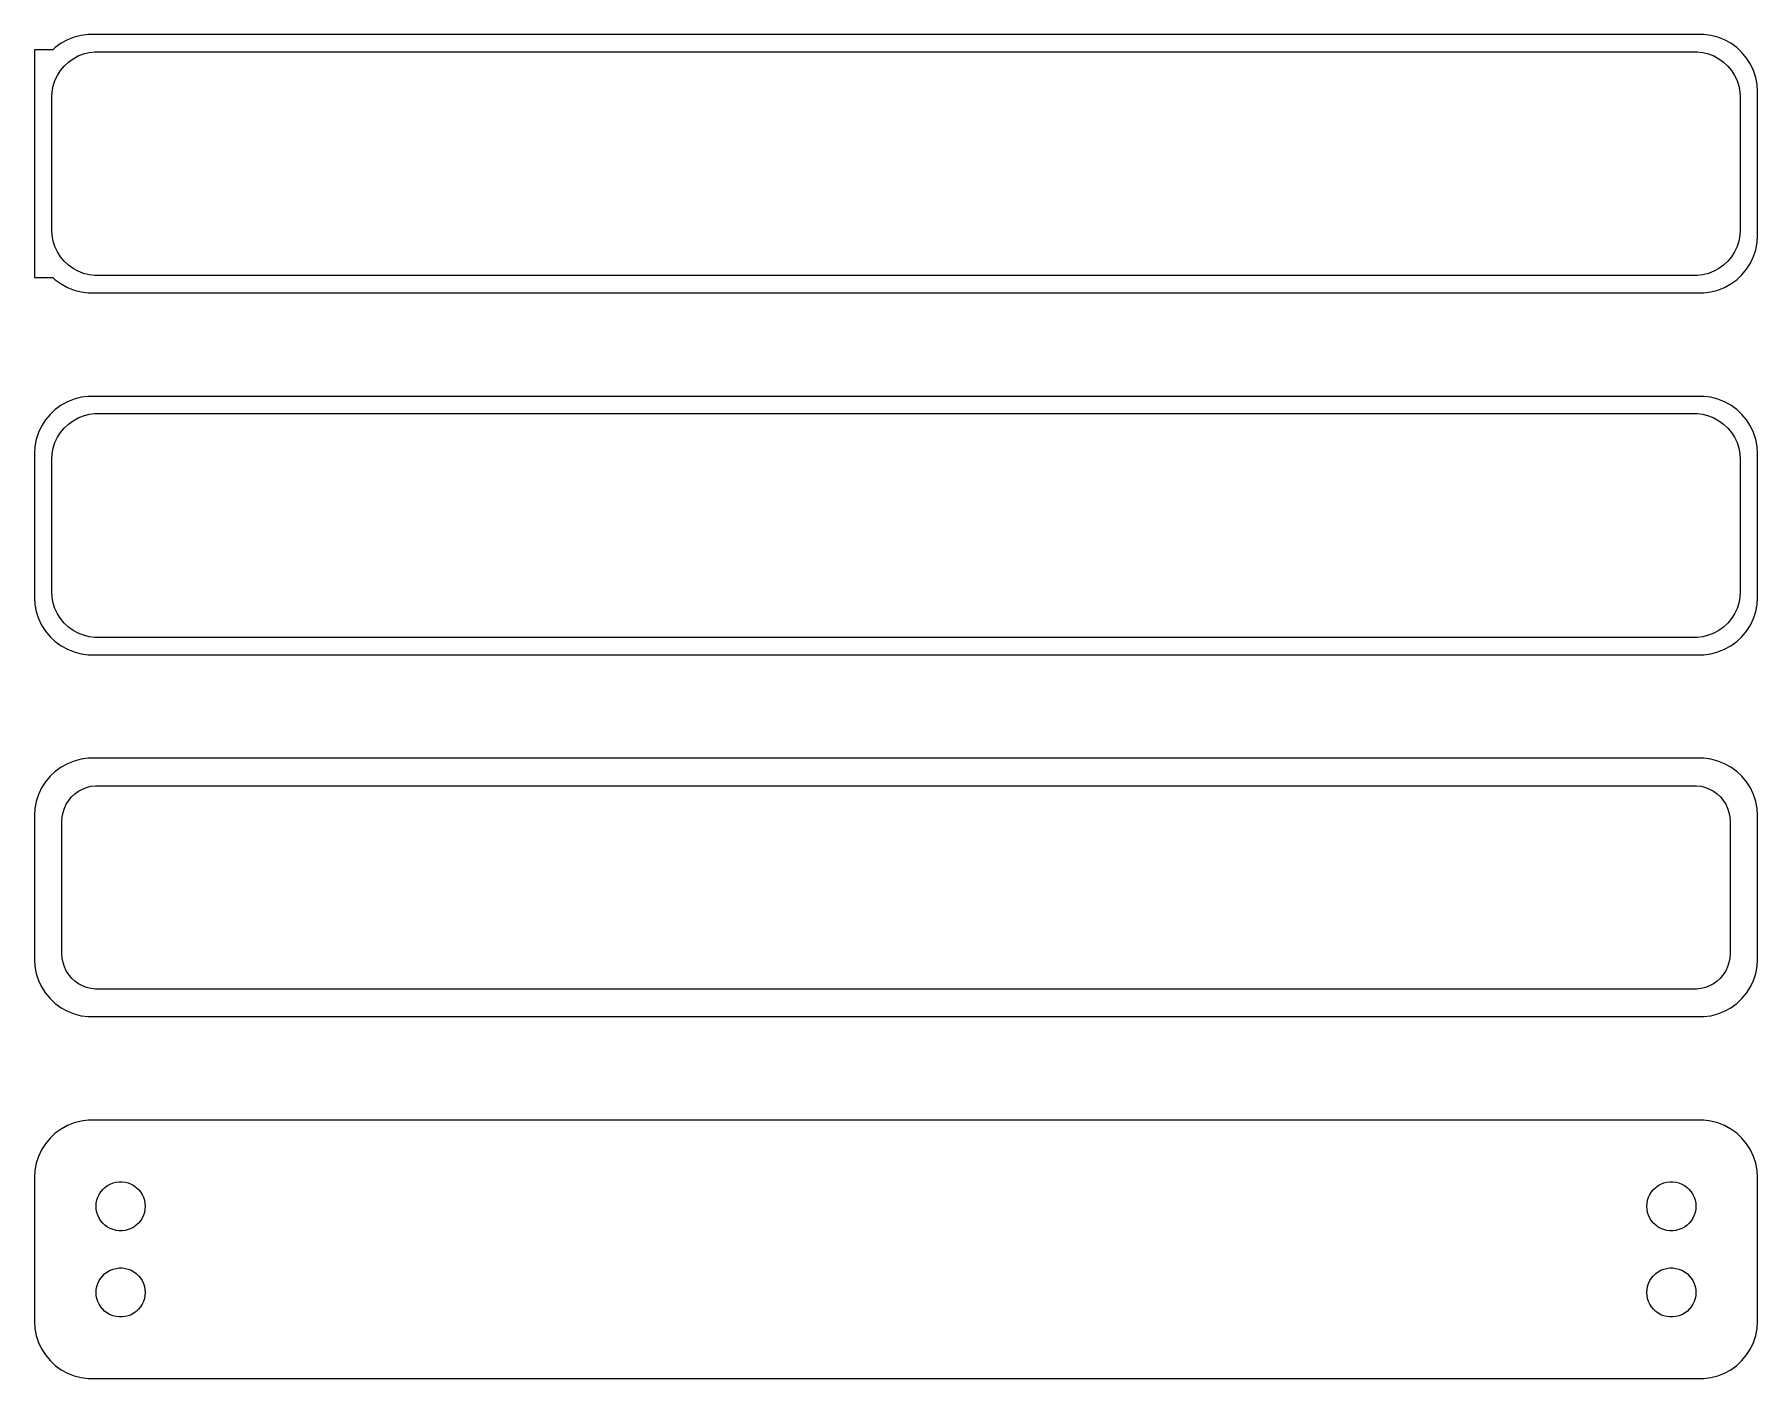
# Model space of a CAD drawing. Header units: metres. Extents: x -75 to 75, y 115 to 232.
import ezdxf

# ---------------------------------------------------------------- set-up
doc = ezdxf.new("R2010")
doc.units = ezdxf.units.M

msp = doc.modelspace()

# ---------------------------------------------------------------- linework, layer by layer
for p, q in [((-72.1289, 231.274), (-72.6791, 230.972)), ((-71.5451, 231.505), (-72.1289, 231.274)), ((-70.9369, 231.661), (-71.5451, 231.505)), ((-70.3139, 231.74), (-70.9369, 231.661)), ((70.3139, 231.74), (-70.3139, 231.74)), ((70.9369, 231.661), (70.3139, 231.74)), ((71.5451, 231.505), (70.9369, 231.661)), ((72.1289, 231.274), (71.5451, 231.505)), ((72.6791, 230.972), (72.1289, 231.274)), ((-73.4, 230.403), (-75, 230.403)), ((-75, 230.403), (-75, 210.597)), ((-73.1871, 230.603), (-73.4, 230.403)), ((-72.6791, 230.972), (-73.1871, 230.603)), ((-72.0497, 229.332), (-71.6433, 229.627)), ((-71.6433, 229.627), (-71.2031, 229.869)), ((-71.2031, 229.869), (-70.7361, 230.054)), ((-70.7361, 230.054), (-70.2495, 230.179)), ((-70.2495, 230.179), (-69.7512, 230.242)), ((-69.7512, 230.242), (69.7512, 230.242)), ((69.7512, 230.242), (70.2495, 230.179)), ((70.2495, 230.179), (70.7361, 230.054)), ((70.7361, 230.054), (71.2031, 229.869)), ((71.2031, 229.869), (71.6433, 229.627)), ((71.6433, 229.627), (72.0497, 229.332)), ((73.1871, 230.603), (72.6791, 230.972)), ((73.6448, 230.173), (73.1871, 230.603)), ((74.0451, 229.689), (73.6448, 230.173)), ((74.3815, 229.159), (74.0451, 229.689)), ((-73.2191, 227.722), (-73.0052, 228.177)), ((-73.0052, 228.177), (-72.7361, 228.601)), ((-72.7361, 228.601), (-72.4159, 228.988)), ((-72.4159, 228.988), (-72.0497, 229.332)), ((72.0497, 229.332), (72.4159, 228.988)), ((72.4159, 228.988), (72.7361, 228.601)), ((72.7361, 228.601), (73.0052, 228.177)), ((73.0052, 228.177), (73.2191, 227.722)), ((74.6489, 228.591), (74.3815, 229.159)), ((74.8429, 227.993), (74.6489, 228.591)), ((-73.5, 226.25), (-73.4685, 226.751)), ((-73.4685, 226.751), (-73.3743, 227.245)), ((-73.3743, 227.245), (-73.2191, 227.722)), ((73.2191, 227.722), (73.3743, 227.245)), ((73.3743, 227.245), (73.4685, 226.751)), ((73.4685, 226.751), (73.5, 226.25)), ((74.9606, 227.377), (74.8429, 227.993)), ((75, 226.75), (74.9606, 227.377)), ((75, 214.25), (75, 226.75)), ((-73.5, 214.75), (-73.5, 226.25)), ((73.5, 226.25), (73.5, 214.75)), ((-73.4685, 214.249), (-73.5, 214.75)), ((73.5, 214.75), (73.4685, 214.249)), ((-73.3743, 213.755), (-73.4685, 214.249)), ((-73.2191, 213.278), (-73.3743, 213.755)), ((-73.0052, 212.823), (-73.2191, 213.278)), ((73.2191, 213.278), (73.0052, 212.823)), ((73.3743, 213.755), (73.2191, 213.278)), ((73.4685, 214.249), (73.3743, 213.755)), ((74.6489, 212.409), (74.8429, 213.007)), ((74.8429, 213.007), (74.9606, 213.623)), ((74.9606, 213.623), (75, 214.25)), ((-72.7361, 212.399), (-73.0052, 212.823)), ((-72.4159, 212.012), (-72.7361, 212.399)), ((-72.0497, 211.668), (-72.4159, 212.012)), ((-71.6433, 211.373), (-72.0497, 211.668)), ((72.0497, 211.668), (71.6433, 211.373)), ((72.4159, 212.012), (72.0497, 211.668)), ((72.7361, 212.399), (72.4159, 212.012)), ((73.0052, 212.823), (72.7361, 212.399)), ((74.0451, 211.311), (74.3815, 211.841)), ((74.3815, 211.841), (74.6489, 212.409)), ((-75, 210.597), (-73.4, 210.597)), ((-73.4, 210.597), (-73.1871, 210.397)), ((-73.1871, 210.397), (-72.6791, 210.028)), ((-72.6791, 210.028), (-72.1289, 209.726)), ((-71.2031, 211.131), (-71.6433, 211.373)), ((-70.7361, 210.946), (-71.2031, 211.131)), ((-70.2495, 210.821), (-70.7361, 210.946)), ((-69.7512, 210.758), (-70.2495, 210.821)), ((69.7512, 210.758), (-69.7512, 210.758)), ((70.2495, 210.821), (69.7512, 210.758)), ((70.7361, 210.946), (70.2495, 210.821)), ((71.2031, 211.131), (70.7361, 210.946)), ((71.6433, 211.373), (71.2031, 211.131)), ((72.1289, 209.726), (72.6791, 210.028)), ((72.6791, 210.028), (73.1871, 210.397)), ((73.1871, 210.397), (73.6448, 210.827)), ((73.6448, 210.827), (74.0451, 211.311)), ((-72.1289, 209.726), (-71.5451, 209.495)), ((-71.5451, 209.495), (-70.9369, 209.339)), ((-70.9369, 209.339), (-70.3139, 209.26)), ((-70.3139, 209.26), (70.3139, 209.26)), ((70.3139, 209.26), (70.9369, 209.339)), ((70.9369, 209.339), (71.5451, 209.495)), ((71.5451, 209.495), (72.1289, 209.726)), ((-72.1289, 199.774), (-72.6791, 199.472)), ((-71.5451, 200.005), (-72.1289, 199.774)), ((-70.9369, 200.161), (-71.5451, 200.005)), ((-70.3139, 200.24), (-70.9369, 200.161)), ((70.3139, 200.24), (-70.3139, 200.24)), ((70.9369, 200.161), (70.3139, 200.24)), ((71.5451, 200.005), (70.9369, 200.161)), ((72.1289, 199.774), (71.5451, 200.005)), ((72.6791, 199.472), (72.1289, 199.774)), ((-74.0451, 198.189), (-74.3815, 197.659)), ((-73.6448, 198.673), (-74.0451, 198.189)), ((-73.1871, 199.103), (-73.6448, 198.673)), ((-72.6791, 199.472), (-73.1871, 199.103)), ((-72.0497, 197.832), (-71.6433, 198.127)), ((-71.6433, 198.127), (-71.2031, 198.369)), ((-71.2031, 198.369), (-70.7361, 198.554)), ((-70.7361, 198.554), (-70.2495, 198.679)), ((-70.2495, 198.679), (-69.7512, 198.742)), ((-69.7512, 198.742), (69.7512, 198.742)), ((69.7512, 198.742), (70.2495, 198.679)), ((70.2495, 198.679), (70.7361, 198.554)), ((70.7361, 198.554), (71.2031, 198.369)), ((71.2031, 198.369), (71.6433, 198.127)), ((71.6433, 198.127), (72.0497, 197.832)), ((73.1871, 199.103), (72.6791, 199.472)), ((73.6448, 198.673), (73.1871, 199.103)), ((74.0451, 198.189), (73.6448, 198.673)), ((74.3815, 197.659), (74.0451, 198.189)), ((-74.6489, 197.091), (-74.8429, 196.493)), ((-74.3815, 197.659), (-74.6489, 197.091)), ((-73.2191, 196.222), (-73.0052, 196.677)), ((-73.0052, 196.677), (-72.7361, 197.101)), ((-72.7361, 197.101), (-72.4159, 197.488)), ((-72.4159, 197.488), (-72.0497, 197.832)), ((72.0497, 197.832), (72.4159, 197.488)), ((72.4159, 197.488), (72.7361, 197.101)), ((72.7361, 197.101), (73.0052, 196.677)), ((73.0052, 196.677), (73.2191, 196.222)), ((74.6489, 197.091), (74.3815, 197.659)), ((74.8429, 196.493), (74.6489, 197.091)), ((-74.9606, 195.877), (-75, 195.25)), ((-75, 195.25), (-75, 182.75)), ((-74.8429, 196.493), (-74.9606, 195.877)), ((-73.5, 194.75), (-73.4685, 195.251)), ((-73.4685, 195.251), (-73.3743, 195.745)), ((-73.3743, 195.745), (-73.2191, 196.222)), ((73.2191, 196.222), (73.3743, 195.745)), ((73.3743, 195.745), (73.4685, 195.251)), ((73.4685, 195.251), (73.5, 194.75)), ((74.9606, 195.877), (74.8429, 196.493)), ((75, 195.25), (74.9606, 195.877)), ((75, 182.75), (75, 195.25)), ((-73.5, 183.25), (-73.5, 194.75)), ((73.5, 194.75), (73.5, 183.25)), ((-73.4685, 182.749), (-73.5, 183.25)), ((73.5, 183.25), (73.4685, 182.749)), ((-75, 182.75), (-74.9606, 182.123)), ((-74.9606, 182.123), (-74.8429, 181.507)), ((-74.8429, 181.507), (-74.6489, 180.909)), ((-73.3743, 182.255), (-73.4685, 182.749)), ((-73.2191, 181.778), (-73.3743, 182.255)), ((-73.0052, 181.323), (-73.2191, 181.778)), ((73.2191, 181.778), (73.0052, 181.323)), ((73.3743, 182.255), (73.2191, 181.778)), ((73.4685, 182.749), (73.3743, 182.255)), ((74.6489, 180.909), (74.8429, 181.507)), ((74.8429, 181.507), (74.9606, 182.123)), ((74.9606, 182.123), (75, 182.75)), ((-74.6489, 180.909), (-74.3815, 180.341)), ((-74.3815, 180.341), (-74.0451, 179.811)), ((-72.7361, 180.899), (-73.0052, 181.323)), ((-72.4159, 180.512), (-72.7361, 180.899)), ((-72.0497, 180.168), (-72.4159, 180.512)), ((-71.6433, 179.873), (-72.0497, 180.168)), ((72.0497, 180.168), (71.6433, 179.873)), ((72.4159, 180.512), (72.0497, 180.168)), ((72.7361, 180.899), (72.4159, 180.512)), ((73.0052, 181.323), (72.7361, 180.899)), ((74.0451, 179.811), (74.3815, 180.341)), ((74.3815, 180.341), (74.6489, 180.909)), ((-74.0451, 179.811), (-73.6448, 179.327)), ((-73.6448, 179.327), (-73.1871, 178.897)), ((-73.1871, 178.897), (-72.6791, 178.528)), ((-72.6791, 178.528), (-72.1289, 178.226)), ((-71.2031, 179.631), (-71.6433, 179.873)), ((-70.7361, 179.446), (-71.2031, 179.631)), ((-70.2495, 179.321), (-70.7361, 179.446)), ((-69.7512, 179.258), (-70.2495, 179.321)), ((69.7512, 179.258), (-69.7512, 179.258)), ((70.2495, 179.321), (69.7512, 179.258)), ((70.7361, 179.446), (70.2495, 179.321)), ((71.2031, 179.631), (70.7361, 179.446)), ((71.6433, 179.873), (71.2031, 179.631)), ((72.1289, 178.226), (72.6791, 178.528)), ((72.6791, 178.528), (73.1871, 178.897)), ((73.1871, 178.897), (73.6448, 179.327)), ((73.6448, 179.327), (74.0451, 179.811)), ((-72.1289, 178.226), (-71.5451, 177.995)), ((-71.5451, 177.995), (-70.9369, 177.839)), ((-70.9369, 177.839), (-70.3139, 177.76)), ((-70.3139, 177.76), (70.3139, 177.76)), ((70.3139, 177.76), (70.9369, 177.839)), ((70.9369, 177.839), (71.5451, 177.995)), ((71.5451, 177.995), (72.1289, 178.226)), ((-72.1289, 168.274), (-72.6791, 167.972)), ((-71.5451, 168.505), (-72.1289, 168.274)), ((-70.9369, 168.661), (-71.5451, 168.505)), ((-70.3139, 168.74), (-70.9369, 168.661)), ((70.3139, 168.74), (-70.3139, 168.74)), ((70.9369, 168.661), (70.3139, 168.74)), ((71.5451, 168.505), (70.9369, 168.661)), ((72.1289, 168.274), (71.5451, 168.505)), ((72.6791, 167.972), (72.1289, 168.274)), ((-74.0451, 166.689), (-74.3815, 166.159)), ((-73.6448, 167.173), (-74.0451, 166.689)), ((-73.1871, 167.603), (-73.6448, 167.173)), ((-72.6791, 167.972), (-73.1871, 167.603)), ((73.1871, 167.603), (72.6791, 167.972)), ((73.6448, 167.173), (73.1871, 167.603)), ((74.0451, 166.689), (73.6448, 167.173)), ((74.3815, 166.159), (74.0451, 166.689)), ((-74.6489, 165.591), (-74.8429, 164.993)), ((-74.3815, 166.159), (-74.6489, 165.591)), ((-72.2279, 164.75), (-72.0184, 165.08)), ((-72.0184, 165.08), (-71.7692, 165.381)), ((-71.7692, 165.381), (-71.4843, 165.649)), ((-71.4843, 165.649), (-71.168, 165.878)), ((-71.168, 165.878), (-70.8254, 166.067)), ((-70.8254, 166.067), (-70.4619, 166.211)), ((-70.4619, 166.211), (-70.0833, 166.308)), ((-70.0833, 166.308), (-69.6955, 166.357)), ((-69.6955, 166.357), (69.6955, 166.357)), ((69.6955, 166.357), (70.0833, 166.308)), ((70.0833, 166.308), (70.4619, 166.211)), ((70.4619, 166.211), (70.8254, 166.067)), ((70.8254, 166.067), (71.168, 165.878)), ((71.168, 165.878), (71.4843, 165.649)), ((71.4843, 165.649), (71.7692, 165.381)), ((71.7692, 165.381), (72.0184, 165.08)), ((72.0184, 165.08), (72.2279, 164.75)), ((74.6489, 165.591), (74.3815, 166.159)), ((74.8429, 164.993), (74.6489, 165.591)), ((-74.9606, 164.377), (-75, 163.75)), ((-75, 163.75), (-75, 151.25)), ((-74.8429, 164.993), (-74.9606, 164.377)), ((-72.6129, 163.25), (-72.5884, 163.64)), ((-72.5884, 163.64), (-72.5151, 164.024)), ((-72.5151, 164.024), (-72.3943, 164.396)), ((-72.3943, 164.396), (-72.2279, 164.75)), ((72.2279, 164.75), (72.3943, 164.396)), ((72.3943, 164.396), (72.5151, 164.024)), ((72.5151, 164.024), (72.5884, 163.64)), ((72.5884, 163.64), (72.6129, 163.25)), ((74.9606, 164.377), (74.8429, 164.993)), ((75, 163.75), (74.9606, 164.377)), ((75, 151.25), (75, 163.75)), ((-72.6129, 151.75), (-72.6129, 163.25)), ((72.6129, 163.25), (72.6129, 151.75)), ((-72.5884, 151.36), (-72.6129, 151.75)), ((72.6129, 151.75), (72.5884, 151.36)), ((-75, 151.25), (-74.9606, 150.623)), ((-74.9606, 150.623), (-74.8429, 150.007)), ((-74.8429, 150.007), (-74.6489, 149.409)), ((-72.5151, 150.976), (-72.5884, 151.36)), ((-72.3943, 150.604), (-72.5151, 150.976)), ((-72.2279, 150.25), (-72.3943, 150.604)), ((-72.0184, 149.92), (-72.2279, 150.25)), ((72.2279, 150.25), (72.0184, 149.92)), ((72.3943, 150.604), (72.2279, 150.25)), ((72.5151, 150.976), (72.3943, 150.604)), ((72.5884, 151.36), (72.5151, 150.976)), ((74.6489, 149.409), (74.8429, 150.007)), ((74.8429, 150.007), (74.9606, 150.623)), ((74.9606, 150.623), (75, 151.25)), ((-74.6489, 149.409), (-74.3815, 148.841)), ((-74.3815, 148.841), (-74.0451, 148.311)), ((-71.7692, 149.619), (-72.0184, 149.92)), ((-71.4843, 149.351), (-71.7692, 149.619)), ((-71.168, 149.122), (-71.4843, 149.351)), ((-70.8254, 148.933), (-71.168, 149.122)), ((-70.4619, 148.789), (-70.8254, 148.933)), ((-70.0833, 148.692), (-70.4619, 148.789)), ((-69.6955, 148.643), (-70.0833, 148.692)), ((69.6955, 148.643), (-69.6955, 148.643)), ((70.0833, 148.692), (69.6955, 148.643)), ((70.4619, 148.789), (70.0833, 148.692)), ((70.8254, 148.933), (70.4619, 148.789)), ((71.168, 149.122), (70.8254, 148.933)), ((71.4843, 149.351), (71.168, 149.122)), ((71.7692, 149.619), (71.4843, 149.351)), ((72.0184, 149.92), (71.7692, 149.619)), ((74.0451, 148.311), (74.3815, 148.841)), ((74.3815, 148.841), (74.6489, 149.409)), ((-74.0451, 148.311), (-73.6448, 147.827)), ((-73.6448, 147.827), (-73.1871, 147.397)), ((-73.1871, 147.397), (-72.6791, 147.028)), ((-72.6791, 147.028), (-72.1289, 146.726)), ((72.1289, 146.726), (72.6791, 147.028)), ((72.6791, 147.028), (73.1871, 147.397)), ((73.1871, 147.397), (73.6448, 147.827)), ((73.6448, 147.827), (74.0451, 148.311)), ((-72.1289, 146.726), (-71.5451, 146.495)), ((-71.5451, 146.495), (-70.9369, 146.339)), ((-70.9369, 146.339), (-70.3139, 146.26)), ((-70.3139, 146.26), (70.3139, 146.26)), ((70.3139, 146.26), (70.9369, 146.339)), ((70.9369, 146.339), (71.5451, 146.495)), ((71.5451, 146.495), (72.1289, 146.726)), ((-72.1289, 136.774), (-72.6791, 136.472)), ((-71.5451, 137.005), (-72.1289, 136.774)), ((-70.9369, 137.161), (-71.5451, 137.005)), ((-70.3139, 137.24), (-70.9369, 137.161)), ((70.3139, 137.24), (-70.3139, 137.24)), ((70.9369, 137.161), (70.3139, 137.24)), ((71.5451, 137.005), (70.9369, 137.161)), ((72.1289, 136.774), (71.5451, 137.005)), ((72.6791, 136.472), (72.1289, 136.774)), ((-74.0451, 135.189), (-74.3815, 134.659)), ((-73.6448, 135.673), (-74.0451, 135.189)), ((-73.1871, 136.103), (-73.6448, 135.673)), ((-72.6791, 136.472), (-73.1871, 136.103)), ((73.1871, 136.103), (72.6791, 136.472)), ((73.6448, 135.673), (73.1871, 136.103)), ((74.0451, 135.189), (73.6448, 135.673)), ((74.3815, 134.659), (74.0451, 135.189)), ((-74.6489, 134.091), (-74.8429, 133.493)), ((-74.3815, 134.659), (-74.6489, 134.091)), ((74.6489, 134.091), (74.3815, 134.659)), ((74.8429, 133.493), (74.6489, 134.091)), ((-74.9606, 132.877), (-75, 132.25)), ((-75, 132.25), (-75, 119.75)), ((-74.8429, 133.493), (-74.9606, 132.877)), ((74.9606, 132.877), (74.8429, 133.493)), ((75, 132.25), (74.9606, 132.877)), ((75, 119.75), (75, 132.25)), ((-69.5682, 130.281), (-69.4853, 130.536)), ((-69.4853, 130.536), (-69.3712, 130.779)), ((-69.3712, 130.779), (-69.2275, 131.005)), ((-69.2275, 131.005), (-69.0566, 131.212)), ((-69.0566, 131.212), (-68.8611, 131.395)), ((-68.8611, 131.395), (-68.6441, 131.553)), ((-68.6441, 131.553), (-68.4092, 131.682)), ((-68.4092, 131.682), (-68.1598, 131.781)), ((-68.1598, 131.781), (-67.9001, 131.847)), ((-67.9001, 131.847), (-67.6341, 131.881)), ((-67.6341, 131.881), (-67.3659, 131.881)), ((-67.3659, 131.881), (-67.0999, 131.847)), ((-67.0999, 131.847), (-66.8401, 131.781)), ((-66.8401, 131.781), (-66.5908, 131.682)), ((-66.5908, 131.682), (-66.3559, 131.553)), ((-66.3559, 131.553), (-66.1389, 131.395)), ((-66.1389, 131.395), (-65.9434, 131.212)), ((-65.9434, 131.212), (-65.7725, 131.005)), ((-65.7725, 131.005), (-65.6288, 130.779)), ((-65.6288, 130.779), (-65.5146, 130.536)), ((-65.5146, 130.536), (-65.4318, 130.281)), ((65.4318, 130.281), (65.5146, 130.536)), ((65.5146, 130.536), (65.6288, 130.779)), ((65.6288, 130.779), (65.7725, 131.005)), ((65.7725, 131.005), (65.9434, 131.212)), ((65.9434, 131.212), (66.1389, 131.395)), ((66.1389, 131.395), (66.3559, 131.553)), ((66.3559, 131.553), (66.5908, 131.682)), ((66.5908, 131.682), (66.8401, 131.781)), ((66.8401, 131.781), (67.0999, 131.847)), ((67.0999, 131.847), (67.3659, 131.881)), ((67.3659, 131.881), (67.6341, 131.881)), ((67.6341, 131.881), (67.9001, 131.847)), ((67.9001, 131.847), (68.1598, 131.781)), ((68.1598, 131.781), (68.4092, 131.682)), ((68.4092, 131.682), (68.6441, 131.553)), ((68.6441, 131.553), (68.8611, 131.395)), ((68.8611, 131.395), (69.0566, 131.212)), ((69.0566, 131.212), (69.2275, 131.005)), ((69.2275, 131.005), (69.3712, 130.779)), ((69.3712, 130.779), (69.4853, 130.536)), ((69.4853, 130.536), (69.5682, 130.281)), ((-69.6353, 129.75), (-69.6185, 130.018)), ((-69.6185, 129.482), (-69.6353, 129.75)), ((-69.6185, 130.018), (-69.5682, 130.281)), ((-69.5682, 129.219), (-69.6185, 129.482)), ((-69.4853, 128.964), (-69.5682, 129.219)), ((-65.4318, 129.219), (-65.5146, 128.964)), ((-65.4318, 130.281), (-65.3815, 130.018)), ((-65.3815, 129.482), (-65.4318, 129.219)), ((-65.3815, 130.018), (-65.3647, 129.75)), ((-65.3647, 129.75), (-65.3815, 129.482)), ((65.3647, 129.75), (65.3815, 130.018)), ((65.3815, 129.482), (65.3647, 129.75)), ((65.3815, 130.018), (65.4318, 130.281)), ((65.4318, 129.219), (65.3815, 129.482)), ((65.5146, 128.964), (65.4318, 129.219)), ((69.5682, 129.219), (69.4853, 128.964)), ((69.5682, 130.281), (69.6185, 130.018)), ((69.6185, 129.482), (69.5682, 129.219)), ((69.6185, 130.018), (69.6353, 129.75)), ((69.6353, 129.75), (69.6185, 129.482)), ((-69.3712, 128.721), (-69.4853, 128.964)), ((-69.2275, 128.495), (-69.3712, 128.721)), ((-69.0566, 128.288), (-69.2275, 128.495)), ((-68.8611, 128.105), (-69.0566, 128.288)), ((-68.6441, 127.947), (-68.8611, 128.105)), ((-68.4092, 127.818), (-68.6441, 127.947)), ((-68.1598, 127.719), (-68.4092, 127.818)), ((-67.9001, 127.653), (-68.1598, 127.719)), ((-67.6341, 127.619), (-67.9001, 127.653)), ((-67.3659, 127.619), (-67.6341, 127.619)), ((-67.0999, 127.653), (-67.3659, 127.619)), ((-66.8401, 127.719), (-67.0999, 127.653)), ((-66.5908, 127.818), (-66.8401, 127.719)), ((-66.3559, 127.947), (-66.5908, 127.818)), ((-66.1389, 128.105), (-66.3559, 127.947)), ((-65.9434, 128.288), (-66.1389, 128.105)), ((-65.7725, 128.495), (-65.9434, 128.288)), ((-65.6288, 128.721), (-65.7725, 128.495)), ((-65.5146, 128.964), (-65.6288, 128.721)), ((65.6288, 128.721), (65.5146, 128.964)), ((65.7725, 128.495), (65.6288, 128.721)), ((65.9434, 128.288), (65.7725, 128.495)), ((66.1389, 128.105), (65.9434, 128.288)), ((66.3559, 127.947), (66.1389, 128.105)), ((66.5908, 127.818), (66.3559, 127.947)), ((66.8401, 127.719), (66.5908, 127.818)), ((67.0999, 127.653), (66.8401, 127.719)), ((67.3659, 127.619), (67.0999, 127.653)), ((67.6341, 127.619), (67.3659, 127.619)), ((67.9001, 127.653), (67.6341, 127.619)), ((68.1598, 127.719), (67.9001, 127.653)), ((68.4092, 127.818), (68.1598, 127.719)), ((68.6441, 127.947), (68.4092, 127.818)), ((68.8611, 128.105), (68.6441, 127.947)), ((69.0566, 128.288), (68.8611, 128.105)), ((69.2275, 128.495), (69.0566, 128.288)), ((69.3712, 128.721), (69.2275, 128.495)), ((69.4853, 128.964), (69.3712, 128.721)), ((-69.5682, 122.781), (-69.4853, 123.036)), ((-69.4853, 123.036), (-69.3712, 123.279)), ((-69.3712, 123.279), (-69.2275, 123.505)), ((-69.2275, 123.505), (-69.0566, 123.712)), ((-69.0566, 123.712), (-68.8611, 123.895)), ((-68.8611, 123.895), (-68.6441, 124.053)), ((-68.6441, 124.053), (-68.4092, 124.182)), ((-68.4092, 124.182), (-68.1598, 124.281)), ((-68.1598, 124.281), (-67.9001, 124.347)), ((-67.9001, 124.347), (-67.6341, 124.381)), ((-67.6341, 124.381), (-67.3659, 124.381)), ((-67.3659, 124.381), (-67.0999, 124.347)), ((-67.0999, 124.347), (-66.8401, 124.281)), ((-66.8401, 124.281), (-66.5908, 124.182)), ((-66.5908, 124.182), (-66.3559, 124.053)), ((-66.3559, 124.053), (-66.1389, 123.895)), ((-66.1389, 123.895), (-65.9434, 123.712)), ((-65.9434, 123.712), (-65.7725, 123.505)), ((-65.7725, 123.505), (-65.6288, 123.279)), ((-65.6288, 123.279), (-65.5146, 123.036)), ((-65.5146, 123.036), (-65.4318, 122.781)), ((65.4318, 122.781), (65.5146, 123.036)), ((65.5146, 123.036), (65.6288, 123.279)), ((65.6288, 123.279), (65.7725, 123.505)), ((65.7725, 123.505), (65.9434, 123.712)), ((65.9434, 123.712), (66.1389, 123.895)), ((66.1389, 123.895), (66.3559, 124.053)), ((66.3559, 124.053), (66.5908, 124.182)), ((66.5908, 124.182), (66.8401, 124.281)), ((66.8401, 124.281), (67.0999, 124.347)), ((67.0999, 124.347), (67.3659, 124.381)), ((67.3659, 124.381), (67.6341, 124.381)), ((67.6341, 124.381), (67.9001, 124.347)), ((67.9001, 124.347), (68.1598, 124.281)), ((68.1598, 124.281), (68.4092, 124.182)), ((68.4092, 124.182), (68.6441, 124.053)), ((68.6441, 124.053), (68.8611, 123.895)), ((68.8611, 123.895), (69.0566, 123.712)), ((69.0566, 123.712), (69.2275, 123.505)), ((69.2275, 123.505), (69.3712, 123.279)), ((69.3712, 123.279), (69.4853, 123.036)), ((69.4853, 123.036), (69.5682, 122.781)), ((-69.6353, 122.25), (-69.6185, 122.518)), ((-69.6185, 121.982), (-69.6353, 122.25)), ((-69.6185, 122.518), (-69.5682, 122.781)), ((-69.5682, 121.719), (-69.6185, 121.982)), ((-69.4853, 121.464), (-69.5682, 121.719)), ((-65.4318, 121.719), (-65.5146, 121.464)), ((-65.4318, 122.781), (-65.3815, 122.518)), ((-65.3815, 121.982), (-65.4318, 121.719)), ((-65.3815, 122.518), (-65.3647, 122.25)), ((-65.3647, 122.25), (-65.3815, 121.982)), ((65.3647, 122.25), (65.3815, 122.518)), ((65.3815, 121.982), (65.3647, 122.25)), ((65.3815, 122.518), (65.4318, 122.781)), ((65.4318, 121.719), (65.3815, 121.982)), ((65.5146, 121.464), (65.4318, 121.719)), ((69.5682, 121.719), (69.4853, 121.464)), ((69.5682, 122.781), (69.6185, 122.518)), ((69.6185, 121.982), (69.5682, 121.719)), ((69.6185, 122.518), (69.6353, 122.25)), ((69.6353, 122.25), (69.6185, 121.982)), ((-69.3712, 121.221), (-69.4853, 121.464)), ((-69.2275, 120.995), (-69.3712, 121.221)), ((-69.0566, 120.788), (-69.2275, 120.995)), ((-68.8611, 120.605), (-69.0566, 120.788)), ((-68.6441, 120.447), (-68.8611, 120.605)), ((-68.4092, 120.318), (-68.6441, 120.447)), ((-68.1598, 120.219), (-68.4092, 120.318)), ((-67.9001, 120.153), (-68.1598, 120.219)), ((-67.6341, 120.119), (-67.9001, 120.153)), ((-67.3659, 120.119), (-67.6341, 120.119)), ((-67.0999, 120.153), (-67.3659, 120.119)), ((-66.8401, 120.219), (-67.0999, 120.153)), ((-66.5908, 120.318), (-66.8401, 120.219)), ((-66.3559, 120.447), (-66.5908, 120.318)), ((-66.1389, 120.605), (-66.3559, 120.447)), ((-65.9434, 120.788), (-66.1389, 120.605)), ((-65.7725, 120.995), (-65.9434, 120.788)), ((-65.6288, 121.221), (-65.7725, 120.995)), ((-65.5146, 121.464), (-65.6288, 121.221)), ((65.6288, 121.221), (65.5146, 121.464)), ((65.7725, 120.995), (65.6288, 121.221)), ((65.9434, 120.788), (65.7725, 120.995)), ((66.1389, 120.605), (65.9434, 120.788)), ((66.3559, 120.447), (66.1389, 120.605)), ((66.5908, 120.318), (66.3559, 120.447)), ((66.8401, 120.219), (66.5908, 120.318)), ((67.0999, 120.153), (66.8401, 120.219)), ((67.3659, 120.119), (67.0999, 120.153)), ((67.6341, 120.119), (67.3659, 120.119)), ((67.9001, 120.153), (67.6341, 120.119)), ((68.1598, 120.219), (67.9001, 120.153)), ((68.4092, 120.318), (68.1598, 120.219)), ((68.6441, 120.447), (68.4092, 120.318)), ((68.8611, 120.605), (68.6441, 120.447)), ((69.0566, 120.788), (68.8611, 120.605)), ((69.2275, 120.995), (69.0566, 120.788)), ((69.3712, 121.221), (69.2275, 120.995)), ((69.4853, 121.464), (69.3712, 121.221)), ((-75, 119.75), (-74.9606, 119.123)), ((-74.9606, 119.123), (-74.8429, 118.507)), ((-74.8429, 118.507), (-74.6489, 117.909)), ((74.6489, 117.909), (74.8429, 118.507)), ((74.8429, 118.507), (74.9606, 119.123)), ((74.9606, 119.123), (75, 119.75)), ((-74.6489, 117.909), (-74.3815, 117.341)), ((-74.3815, 117.341), (-74.0451, 116.811)), ((74.0451, 116.811), (74.3815, 117.341)), ((74.3815, 117.341), (74.6489, 117.909)), ((-74.0451, 116.811), (-73.6448, 116.327)), ((-73.6448, 116.327), (-73.1871, 115.897)), ((-73.1871, 115.897), (-72.6791, 115.528)), ((-72.6791, 115.528), (-72.1289, 115.226)), ((72.1289, 115.226), (72.6791, 115.528)), ((72.6791, 115.528), (73.1871, 115.897)), ((73.1871, 115.897), (73.6448, 116.327)), ((73.6448, 116.327), (74.0451, 116.811)), ((-72.1289, 115.226), (-71.5451, 114.995)), ((-71.5451, 114.995), (-70.9369, 114.839)), ((-70.9369, 114.839), (-70.3139, 114.76)), ((-70.3139, 114.76), (70.3139, 114.76)), ((70.3139, 114.76), (70.9369, 114.839)), ((70.9369, 114.839), (71.5451, 114.995)), ((71.5451, 114.995), (72.1289, 115.226))]:
    msp.add_line(p, q)

doc.saveas('drawing.dxf')
